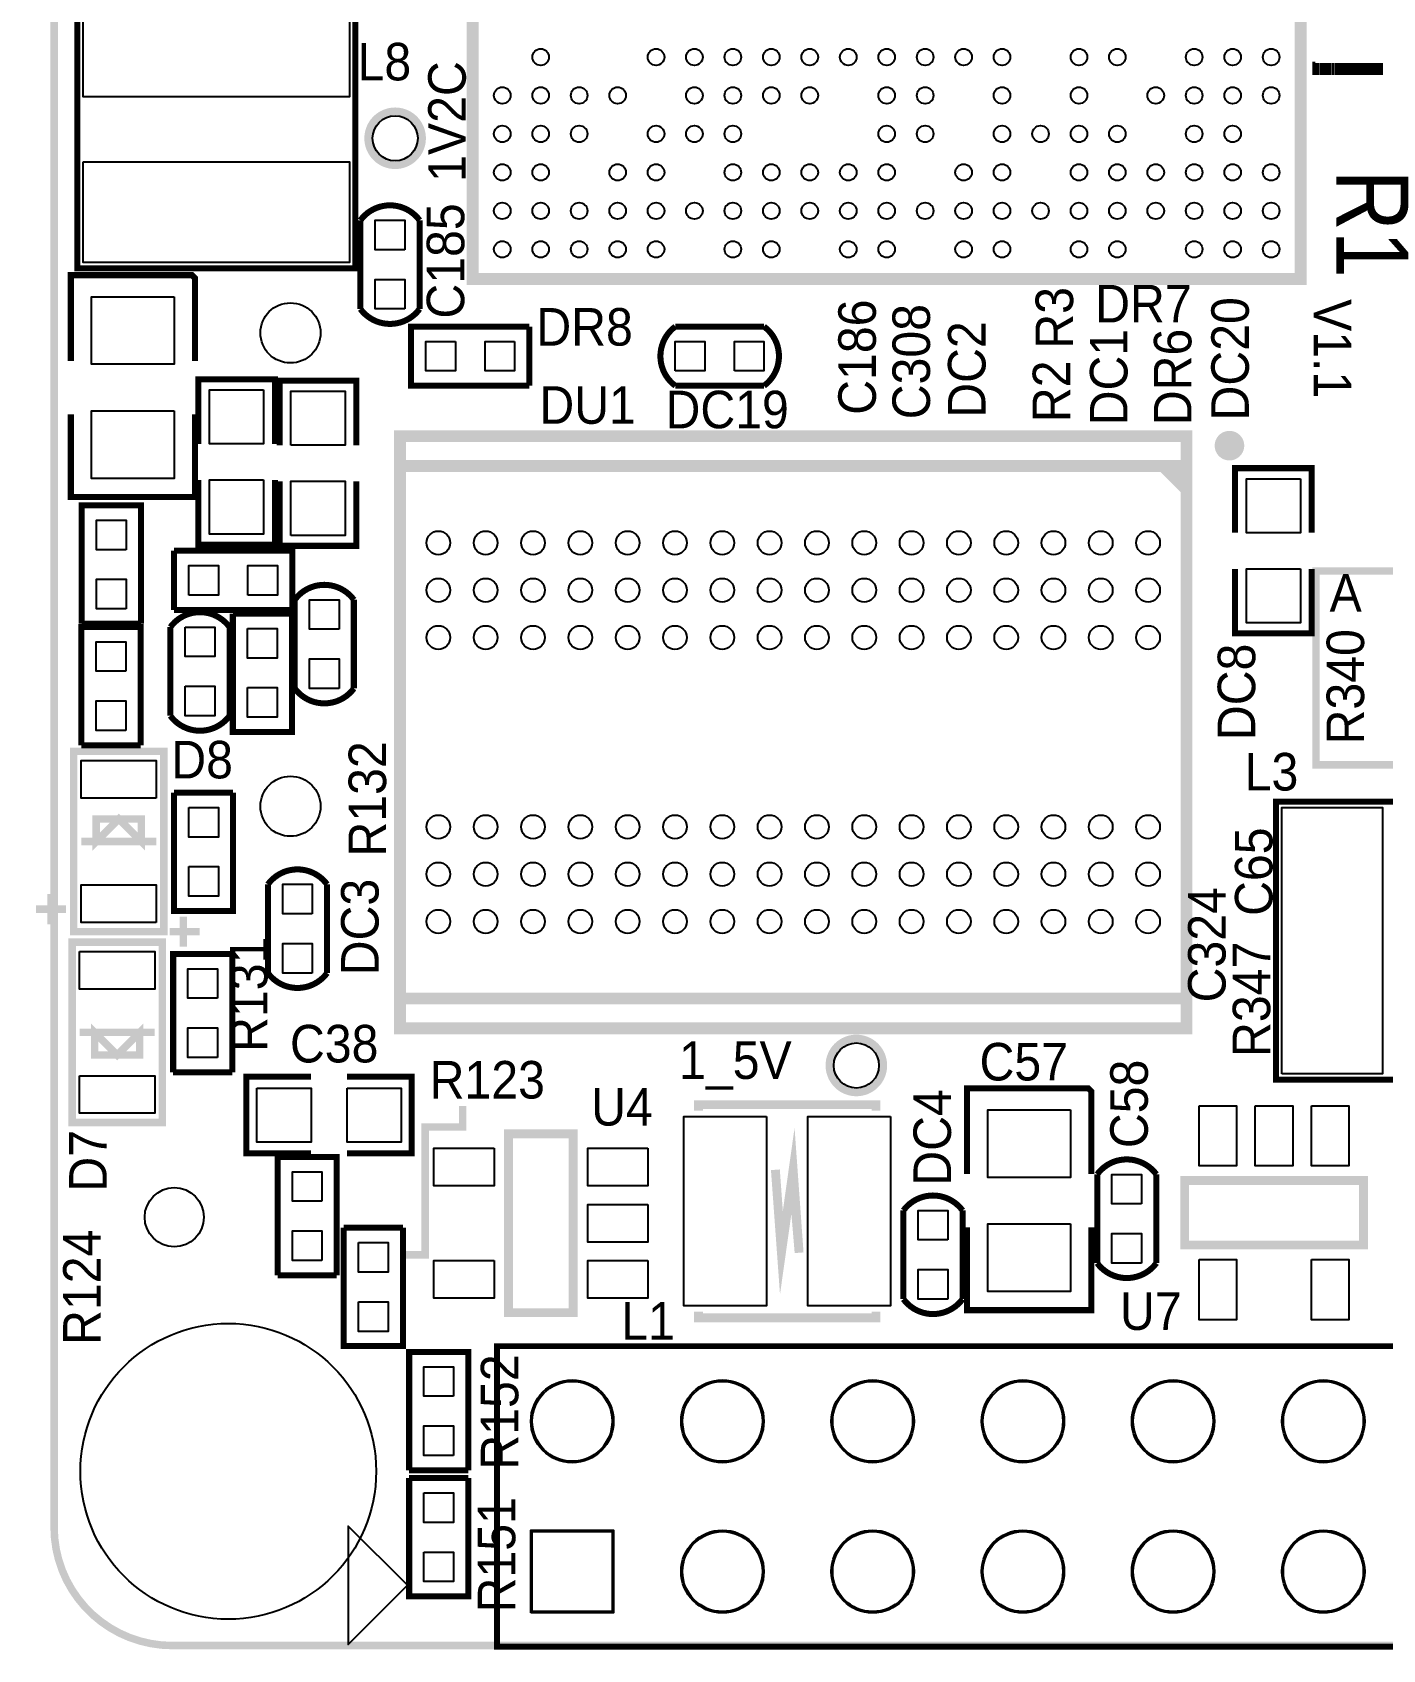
# Model space of a CAD drawing. Extents: x -35 to 92, y 44 to 90.
# Drawn here: x -34.82 to -11.99, y 43.88 to 71.22 of the extents above; entities that cross this region are included whole.
import ezdxf
from ezdxf.enums import TextEntityAlignment as Align

# ---------------------------------------------------------------- set-up
doc = ezdxf.new("R2010")
doc.units = 0
doc.header["$MEASUREMENT"] = 0
for name, color, linetype in [('BG_OUTLINE', 254, 'CONTINUOUS'), ('BG_SILKSCREEN_TOP', 43, 'CONTINUOUS'), ('PG_SILKSCREEN_TOP', 30, 'CONTINUOUS'), ('PIN_PASTEMASK_TOP', 85, 'CONTINUOUS'), ('PIN_TOP', 1, 'CONTINUOUS'), ('RD_SILKSCREEN_TOP', 142, 'CONTINUOUS')]:
    doc.layers.add(name, color=color, linetype=linetype)

msp = doc.modelspace()

# ---------------------------------------------------------------- linework, layer by layer
at = {"layer": 'BG_OUTLINE', "const_width": 0.127}
msp.add_lwpolyline([(-32.45, 89.948), (18.55, 89.948, -0.414214), (20.55, 87.948), (20.55, 45.948, -0.414214), (18.55, 43.948), (-32.45, 43.948, -0.414214), (-34.45, 45.948), (-34.45, 87.948, -0.414214), (-32.45, 89.948)], format="xyb", dxfattribs=at)
at = {"layer": 'BG_SILKSCREEN_TOP'}
for points, const_width in [([(-13.164, 70.72), (-13.164, 70.492)], 0.0254), ([(-13.139, 70.72), (-13.139, 70.492)], 0.0254), ([(-13.114, 70.695), (-13.114, 70.492)], 0.0254), ([(-13.088, 70.695), (-13.088, 70.492)], 0.0254), ([(-13.063, 70.695), (-13.063, 70.492)], 0.0254), ([(-13.037, 70.695), (-13.037, 70.492)], 0.0254), ([(-13.012, 70.695), (-13.012, 70.492)], 0.0254), ([(-12.987, 70.695), (-12.987, 70.492)], 0.0254), ([(-12.961, 70.695), (-12.961, 70.492)], 0.0254), ([(-12.936, 70.695), (-12.936, 70.492)], 0.0254), ([(-12.91, 70.695), (-12.91, 70.492)], 0.0254), ([(-12.885, 70.695), (-12.885, 70.492)], 0.0254), ([(-12.86, 70.695), (-12.86, 70.492)], 0.0254), ([(-12.834, 70.695), (-12.834, 70.492)], 0.0254), ([(-12.809, 70.695), (-12.809, 70.492)], 0.0254), ([(-12.783, 70.695), (-12.783, 70.492)], 0.0254), ([(-12.758, 70.695), (-12.758, 70.492)], 0.0254), ([(-12.733, 70.695), (-12.733, 70.492)], 0.0254), ([(-12.707, 70.695), (-12.707, 70.492)], 0.0254), ([(-12.682, 70.695), (-12.682, 70.492)], 0.0254), ([(-12.656, 70.695), (-12.656, 70.492)], 0.0254), ([(-12.631, 70.695), (-12.631, 70.492)], 0.0254), ([(-12.606, 70.695), (-12.606, 70.492)], 0.0254), ([(-12.58, 70.695), (-12.58, 70.492)], 0.0254), ([(-12.555, 70.695), (-12.555, 70.492)], 0.0254), ([(-12.529, 70.695), (-12.529, 70.492)], 0.0254), ([(-12.504, 70.695), (-12.504, 70.492)], 0.0254), ([(-12.479, 70.695), (-12.479, 70.492)], 0.0254), ([(-12.453, 70.695), (-12.453, 70.492)], 0.0254), ([(-12.428, 70.695), (-12.428, 70.492)], 0.0254), ([(-12.402, 70.695), (-12.402, 70.492)], 0.0254), ([(-12.377, 70.695), (-12.377, 70.492)], 0.0254), ([(-12.352, 70.695), (-12.352, 70.492)], 0.0254), ([(-12.326, 70.695), (-12.326, 70.492)], 0.0254), ([(-12.301, 70.695), (-12.301, 70.492)], 0.0254), ([(-12.275, 70.695), (-12.275, 70.492)], 0.0254), ([(-12.25, 70.695), (-12.25, 70.492)], 0.0254), ([(-12.225, 70.695), (-12.225, 70.492)], 0.0254), ([(-12.199, 70.695), (-12.199, 70.492)], 0.0254), ([(-12.174, 70.695), (-12.174, 70.492)], 0.0254), ([(-12.148, 70.695), (-12.148, 70.492)], 0.0254), ([(-12.123, 70.695), (-12.123, 70.492)], 0.0254), ([(-12.098, 70.695), (-12.098, 70.492)], 0.0254), ([(-12.072, 70.695), (-12.072, 70.492)], 0.0254), ([(-12.047, 70.695), (-12.047, 70.492)], 0.0254), ([(-12.021, 70.695), (-12.021, 70.492)], 0.0254), ([(-11.996, 70.695), (-11.996, 70.492)], 0.0254), ([(-11.437, 61.399), (-11.742, 61.399), (-11.742, 62.11), (-13.114, 62.11), (-13.114, 58.833), (-11.082, 58.833), (-11.082, 61.399), (-11.437, 61.399)], 0.127), ([(-28.506, 50.553), (-28.176, 50.553), (-28.176, 52.712), (-27.541, 52.712), (-27.541, 53.067)], 0.127)]:
    msp.add_lwpolyline(points, dxfattribs=dict(at, const_width=const_width))
at = {"layer": 'PG_SILKSCREEN_TOP'}
for points, const_width in [([(-27.373, 81.048), (-27.373, 67.048), (-13.373, 67.048), (-13.373, 81.048), (-27.373, 81.048)], 0.201), ([(-29.356, 71.927), (-29.356, 67.227), (-34.056, 67.227), (-34.056, 71.927), (-29.356, 71.927)], 0.1), ([(-29.271, 68.039), (-29.271, 66.539)], 0.102), ([(-28.271, 66.539), (-28.271, 68.039)], 0.102), ([(-32.067, 65.661), (-32.067, 67.061), (-32.117, 67.111), (-34.167, 67.111), (-34.167, 65.661)], 0.102), ([(-26.414, 66.242), (-28.414, 66.242), (-28.414, 65.242), (-26.414, 65.242)], 0.102), ([(-26.414, 65.242), (-26.414, 66.242)], 0.102), ([(-22.447, 66.242), (-23.947, 66.242)], 0.102), ([(-32.012, 64.258), (-32.012, 65.35), (-30.717, 65.35), (-30.717, 64.258)], 0.102), ([(-29.34, 64.237), (-29.34, 65.329), (-30.636, 65.329), (-30.636, 64.237)], 0.102), ([(-23.947, 65.242), (-22.447, 65.242)], 0.102), ([(-32.067, 64.761), (-32.067, 63.361), (-34.167, 63.361), (-34.167, 64.761)], 0.102), ([(-15.303, 63.886), (-15.303, 64.39), (-28.603, 64.39), (-28.603, 63.886), (-15.303, 63.886), (-15.303, 54.886), (-28.603, 54.886), (-28.603, 63.886)], 0.2), ([(-15.703, 63.886), (-15.303, 63.486)], 0.2), ([(-15.503, 63.886), (-15.303, 63.686)], 0.2), ([(-32.012, 63.649), (-32.012, 62.556), (-30.717, 62.556), (-30.717, 63.649)], 0.102), ([(-14.483, 62.757), (-14.483, 63.849), (-13.188, 63.849), (-13.188, 62.757)], 0.102), ([(-29.34, 63.628), (-29.34, 62.536), (-30.636, 62.536), (-30.636, 63.628)], 0.102), ([(-32.982, 61.219), (-32.982, 63.219), (-33.982, 63.219), (-33.982, 61.219)], 0.102), ([(-32.422, 62.454), (-32.422, 61.454)], 0.102), ([(-32.422, 61.454), (-30.422, 61.454), (-30.422, 62.454), (-32.422, 62.454)], 0.102), ([(-14.483, 62.147), (-14.483, 61.055), (-13.188, 61.055), (-13.188, 62.147)], 0.102), ([(-30.381, 61.625), (-30.381, 60.125)], 0.102), ([(-29.382, 60.125), (-29.382, 61.625)], 0.102), ([(-33.982, 61.219), (-32.982, 61.219)], 0.102), ([(-30.428, 61.389), (-31.428, 61.389)], 0.102), ([(-31.428, 61.389), (-31.428, 59.389), (-30.428, 59.389), (-30.428, 61.389)], 0.102), ([(-32.987, 59.166), (-32.987, 61.166), (-33.987, 61.166), (-33.987, 59.166)], 0.102), ([(-32.484, 61.163), (-32.484, 59.663)], 0.102), ([(-31.484, 59.663), (-31.484, 61.163)], 0.102), ([(-34.119, 56.014), (-34.119, 59.062), (-32.595, 59.062), (-32.595, 56.014), (-34.119, 56.014)], 0.127), ([(-33.987, 59.166), (-32.987, 59.166)], 0.102), ([(-31.423, 58.364), (-32.423, 58.364)], 0.102), ([(-32.423, 58.364), (-32.423, 56.364), (-31.423, 56.364), (-31.423, 58.364)], 0.102), ([(-13.792, 58.213), (-9.092, 58.213), (-9.092, 53.513), (-13.792, 53.513), (-13.792, 58.213)], 0.1), ([(-32.976, 57.538), (-32.976, 57.919), (-33.738, 57.919), (-33.738, 57.538), (-33.357, 57.919), (-32.976, 57.538)], 0.127), ([(-33.992, 57.538), (-32.722, 57.538)], 0.127), ([(-30.835, 56.815), (-30.835, 55.315)], 0.102), ([(-29.835, 55.315), (-29.835, 56.815)], 0.102), ([(-34.5, 56.141), (-34.5, 56.649)], 0.127), ([(-34.754, 56.395), (-34.246, 56.395)], 0.127), ([(-32.265, 56.268), (-32.265, 55.76)], 0.127), ([(-31.986, 56.014), (-32.494, 56.014)], 0.127), ([(-32.621, 55.836), (-32.621, 52.788), (-34.145, 52.788), (-34.145, 55.836), (-32.621, 55.836)], 0.127), ([(-31.438, 53.638), (-31.438, 55.638), (-32.437, 55.638), (-32.437, 53.638)], 0.102), ([(-15.303, 54.886), (-15.303, 54.382), (-28.603, 54.382), (-28.603, 54.886)], 0.2), ([(-33.764, 54.312), (-33.764, 53.931), (-33.002, 53.931), (-33.002, 54.312), (-33.383, 53.931), (-33.764, 54.312)], 0.127), ([(-32.748, 54.312), (-34.018, 54.312)], 0.127), ([(-32.437, 53.638), (-31.438, 53.638)], 0.102), ([(-30.106, 52.267), (-31.198, 52.267), (-31.198, 53.563), (-30.106, 53.563)], 0.102), ([(-29.497, 52.267), (-28.404, 52.267), (-28.404, 53.563), (-29.497, 53.563)], 0.102), ([(-16.915, 51.917), (-16.915, 53.317), (-16.965, 53.367), (-19.015, 53.367), (-19.015, 51.917)], 0.102), ([(-23.555, 52.989), (-23.555, 53.09), (-20.553, 53.09), (-20.553, 52.989)], 0.15), ([(-25.674, 49.575), (-26.766, 49.575), (-26.766, 52.598), (-25.674, 52.598), (-25.674, 49.575)], 0.15), ([(-22.255, 51.99), (-22.153, 50.588), (-21.955, 51.99), (-21.854, 50.588), (-21.955, 51.79)], 0.15), ([(-29.671, 50.207), (-29.671, 52.207), (-30.671, 52.207), (-30.671, 50.207)], 0.102), ([(-16.814, 51.913), (-16.814, 50.412)], 0.102), ([(-15.814, 50.412), (-15.814, 51.913)], 0.102), ([(-12.313, 51.81), (-12.313, 50.718), (-15.336, 50.718), (-15.336, 51.81), (-12.313, 51.81)], 0.15), ([(-20.09, 51.303), (-20.09, 49.803)], 0.102), ([(-19.091, 49.803), (-19.091, 51.303)], 0.102), ([(-28.552, 51.009), (-29.552, 51.009)], 0.102), ([(-29.552, 51.009), (-29.552, 49.009), (-28.552, 49.009), (-28.552, 51.009)], 0.102), ([(-16.915, 51.017), (-16.915, 49.617), (-19.015, 49.617), (-19.015, 51.017)], 0.102), ([(-30.671, 50.207), (-29.671, 50.207)], 0.102), ([(-20.553, 49.59), (-20.553, 49.489), (-23.555, 49.489), (-23.555, 49.59)], 0.15), ([(-27.447, 46.911), (-27.447, 48.911), (-28.447, 48.911), (-28.447, 46.911)], 0.102), ([(-26.96, 49.009), (6.06, 49.009), (6.06, 43.929), (-26.96, 43.929), (-26.96, 49.009)], 0.1), ([(-28.447, 46.911), (-27.447, 46.911)], 0.102), ([(-27.447, 46.778), (-28.447, 46.778)], 0.102), ([(-28.447, 46.778), (-28.447, 44.778), (-27.447, 44.778), (-27.447, 46.778)], 0.102)]:
    msp.add_lwpolyline(points, dxfattribs=dict(at, const_width=const_width))
for points, const_width in [([(-28.684, 69.882, -0.414214), (-28.227, 69.425, -0.414214), (-28.684, 68.968, -0.414214), (-29.141, 69.425, -0.414214), (-28.684, 69.882)], 0.127), ([(-29.271, 68.039, -0.504954), (-28.271, 68.039)], 0.102), ([(-29.271, 66.539, 0.503899), (-28.271, 66.539)], 0.102), ([(-23.947, 66.242, 0.503899), (-23.947, 65.242)], 0.102), ([(-22.447, 66.242, -0.504954), (-22.447, 65.242)], 0.102), ([(-14.453, 64.23, -0.999975), (-14.703, 64.229, -1.000025), (-14.453, 64.23)], 0.25), ([(-30.381, 61.625, -0.504959), (-29.382, 61.625)], 0.102), ([(-31.484, 61.163, 0.503914), (-32.484, 61.163)], 0.102), ([(-30.381, 60.125, 0.5039), (-29.382, 60.125)], 0.102), ([(-31.484, 59.663, -0.504951), (-32.484, 59.663)], 0.102), ([(-30.835, 56.815, -0.504954), (-29.835, 56.815)], 0.102), ([(-30.835, 55.315, 0.503899), (-29.835, 55.315)], 0.102), ([(-20.429, 53.753, -0.414215), (-20.886, 53.296, -0.414217), (-21.343, 53.753, -0.414213), (-20.886, 54.21, -0.41421), (-20.429, 53.753)], 0.127), ([(-16.814, 51.913, -0.504954), (-15.814, 51.913)], 0.102), ([(-20.09, 51.303, -0.504954), (-19.091, 51.303)], 0.102), ([(-16.814, 50.412, 0.503899), (-15.814, 50.412)], 0.102), ([(-20.09, 49.803, 0.503899), (-19.091, 49.803)], 0.102)]:
    msp.add_lwpolyline(points, format="xyb", dxfattribs=dict(at, const_width=const_width))
msp.add_lwpolyline([(-28.477, 44.968), (-29.477, 45.968), (-29.477, 43.968)], close=True, dxfattribs=at)
at = {"layer": 'PIN_PASTEMASK_TOP'}
for points in [[(-33.956, 71.827), (-29.456, 71.827), (-29.456, 70.127), (-33.956, 70.127)], [(-33.956, 69.027), (-29.456, 69.027), (-29.456, 67.327), (-33.956, 67.327)], [(-28.521, 67.539), (-29.021, 67.539), (-29.021, 68.039), (-28.521, 68.039)], [(-28.521, 66.54), (-29.021, 66.54), (-29.021, 67.04), (-28.521, 67.04)], [(-32.419, 66.747), (-32.419, 65.604), (-33.816, 65.604), (-33.816, 66.747)], [(-27.664, 65.992), (-27.664, 65.492), (-28.164, 65.492), (-28.164, 65.992)], [(-26.664, 65.992), (-26.664, 65.492), (-27.164, 65.492), (-27.164, 65.992)], [(-23.947, 65.492), (-23.947, 65.992), (-23.447, 65.992), (-23.447, 65.492)], [(-22.948, 65.492), (-22.948, 65.992), (-22.448, 65.992), (-22.448, 65.492)], [(-30.907, 65.173), (-30.907, 64.258), (-31.822, 64.258), (-31.822, 65.173)], [(-30.445, 64.237), (-30.445, 65.152), (-29.531, 65.152), (-29.531, 64.237)], [(-32.419, 64.817), (-32.419, 63.674), (-33.816, 63.674), (-33.816, 64.817)], [(-30.907, 63.649), (-30.907, 62.734), (-31.822, 62.734), (-31.822, 63.649)], [(-30.445, 62.713), (-30.445, 63.628), (-29.531, 63.628), (-29.531, 62.713)], [(-13.378, 63.671), (-13.378, 62.757), (-14.292, 62.757), (-14.292, 63.671)], [(-33.232, 62.469), (-33.732, 62.469), (-33.732, 62.969), (-33.232, 62.969)], [(-32.172, 61.704), (-32.172, 62.204), (-31.672, 62.204), (-31.672, 61.704)], [(-31.173, 61.704), (-31.173, 62.204), (-30.673, 62.204), (-30.673, 61.704)], [(-13.378, 62.147), (-13.378, 61.233), (-14.292, 61.233), (-14.292, 62.147)], [(-33.232, 61.47), (-33.732, 61.47), (-33.732, 61.97), (-33.232, 61.97)], [(-29.631, 61.125), (-30.131, 61.125), (-30.131, 61.625), (-29.631, 61.625)], [(-32.234, 61.163), (-31.734, 61.163), (-31.734, 60.663), (-32.234, 60.663)], [(-31.178, 61.139), (-30.678, 61.139), (-30.678, 60.639), (-31.178, 60.639)], [(-33.237, 60.416), (-33.737, 60.416), (-33.737, 60.916), (-33.237, 60.916)], [(-29.631, 60.125), (-30.131, 60.125), (-30.131, 60.625), (-29.631, 60.625)], [(-32.234, 60.163), (-31.734, 60.163), (-31.734, 59.663), (-32.234, 59.663)], [(-33.237, 59.416), (-33.737, 59.416), (-33.737, 59.916), (-33.237, 59.916)], [(-31.178, 60.139), (-30.678, 60.139), (-30.678, 59.639), (-31.178, 59.639)], [(-32.722, 58.27), (-33.992, 58.27), (-33.992, 58.905), (-32.722, 58.905)], [(-32.173, 58.114), (-31.673, 58.114), (-31.673, 57.614), (-32.173, 57.614)], [(-13.692, 53.613), (-13.692, 58.113), (-11.992, 58.113), (-11.992, 53.613)], [(-32.173, 57.114), (-31.673, 57.114), (-31.673, 56.614), (-32.173, 56.614)], [(-32.722, 56.17), (-33.992, 56.17), (-33.992, 56.805), (-32.722, 56.805)], [(-30.085, 56.315), (-30.585, 56.315), (-30.585, 56.815), (-30.085, 56.815)], [(-30.085, 55.315), (-30.585, 55.315), (-30.585, 55.815), (-30.085, 55.815)], [(-34.018, 55.68), (-32.748, 55.68), (-32.748, 55.045), (-34.018, 55.045)], [(-31.688, 54.888), (-32.188, 54.888), (-32.188, 55.388), (-31.688, 55.388)], [(-31.688, 53.888), (-32.188, 53.888), (-32.188, 54.388), (-31.688, 54.388)], [(-34.018, 53.58), (-32.748, 53.58), (-32.748, 52.945), (-34.018, 52.945)], [(-31.021, 53.372), (-30.106, 53.372), (-30.106, 52.458), (-31.021, 52.458)], [(-29.497, 53.372), (-28.582, 53.372), (-28.582, 52.458), (-29.497, 52.458)], [(-15.092, 53.072), (-14.457, 53.072), (-14.457, 52.056), (-15.092, 52.056)], [(-14.142, 53.072), (-13.507, 53.072), (-13.507, 52.056), (-14.142, 52.056)], [(-13.192, 53.072), (-12.557, 53.072), (-12.557, 52.056), (-13.192, 52.056)], [(-22.404, 52.89), (-22.404, 49.689), (-23.803, 49.689), (-23.803, 52.89)], [(-20.306, 52.89), (-20.306, 49.689), (-21.705, 49.689), (-21.705, 52.89)], [(-17.266, 53.004), (-17.266, 51.861), (-18.663, 51.861), (-18.663, 53.004)], [(-27.012, 52.354), (-27.012, 51.719), (-28.028, 51.719), (-28.028, 52.354)], [(-24.412, 52.354), (-24.412, 51.719), (-25.428, 51.719), (-25.428, 52.354)], [(-29.921, 51.457), (-30.421, 51.457), (-30.421, 51.957), (-29.921, 51.957)], [(-16.064, 51.412), (-16.564, 51.412), (-16.564, 51.912), (-16.064, 51.912)], [(-24.412, 51.404), (-24.412, 50.769), (-25.428, 50.769), (-25.428, 51.404)], [(-19.341, 50.803), (-19.841, 50.803), (-19.841, 51.303), (-19.341, 51.303)], [(-29.921, 50.457), (-30.421, 50.457), (-30.421, 50.957), (-29.921, 50.957)], [(-17.266, 51.074), (-17.266, 49.931), (-18.663, 49.931), (-18.663, 51.074)], [(-16.064, 50.413), (-16.564, 50.413), (-16.564, 50.913), (-16.064, 50.913)], [(-29.302, 50.759), (-28.802, 50.759), (-28.802, 50.259), (-29.302, 50.259)], [(-27.012, 50.454), (-27.012, 49.819), (-28.028, 49.819), (-28.028, 50.454)], [(-24.412, 50.454), (-24.412, 49.819), (-25.428, 49.819), (-25.428, 50.454)], [(-19.341, 49.803), (-19.841, 49.803), (-19.841, 50.303), (-19.341, 50.303)], [(-15.092, 50.472), (-14.457, 50.472), (-14.457, 49.456), (-15.092, 49.456)], [(-13.192, 50.472), (-12.557, 50.472), (-12.557, 49.456), (-13.192, 49.456)], [(-29.302, 49.759), (-28.802, 49.759), (-28.802, 49.259), (-29.302, 49.259)], [(-27.697, 48.161), (-28.197, 48.161), (-28.197, 48.661), (-27.697, 48.661)], [(-27.697, 47.161), (-28.197, 47.161), (-28.197, 47.661), (-27.697, 47.661)], [(-28.197, 46.528), (-27.697, 46.528), (-27.697, 46.028), (-28.197, 46.028)], [(-26.365, 44.524), (-26.365, 45.874), (-25.015, 45.874), (-25.015, 44.524)], [(-28.197, 45.528), (-27.697, 45.528), (-27.697, 45.028), (-28.197, 45.028)]]:
    msp.add_lwpolyline(points, close=True, dxfattribs=at)
for centre, radius in [((-26.223, 70.797), 0.14), ((-24.272, 70.797), 0.14), ((-23.624, 70.797), 0.14), ((-22.974, 70.797), 0.14), ((-22.324, 70.797), 0.14), ((-21.674, 70.797), 0.14), ((-21.023, 70.797), 0.14), ((-20.373, 70.797), 0.14), ((-19.723, 70.797), 0.14), ((-19.073, 70.797), 0.14), ((-18.423, 70.797), 0.14), ((-17.122, 70.797), 0.14), ((-16.474, 70.797), 0.14), ((-15.174, 70.797), 0.14), ((-14.524, 70.797), 0.14), ((-13.873, 70.797), 0.14), ((-26.873, 70.149), 0.14), ((-26.223, 70.149), 0.14), ((-25.573, 70.149), 0.14), ((-24.922, 70.149), 0.14), ((-23.624, 70.149), 0.14), ((-22.974, 70.149), 0.14), ((-22.324, 70.149), 0.14), ((-21.674, 70.149), 0.14), ((-20.373, 70.149), 0.14), ((-19.723, 70.149), 0.14), ((-18.423, 70.149), 0.14), ((-17.122, 70.149), 0.14), ((-15.824, 70.149), 0.14), ((-15.174, 70.149), 0.14), ((-14.524, 70.149), 0.14), ((-13.873, 70.149), 0.14), ((-26.873, 69.499), 0.14), ((-26.223, 69.499), 0.14), ((-25.573, 69.499), 0.14), ((-24.272, 69.499), 0.14), ((-23.624, 69.499), 0.14), ((-22.974, 69.499), 0.14), ((-20.373, 69.499), 0.14), ((-19.723, 69.499), 0.14), ((-18.423, 69.499), 0.14), ((-17.772, 69.499), 0.14), ((-17.122, 69.499), 0.14), ((-16.474, 69.499), 0.14), ((-15.174, 69.499), 0.14), ((-14.524, 69.499), 0.14), ((-26.873, 68.849), 0.14), ((-26.223, 68.849), 0.14), ((-24.922, 68.849), 0.14), ((-24.272, 68.849), 0.14), ((-22.974, 68.849), 0.14), ((-22.324, 68.849), 0.14), ((-21.674, 68.849), 0.14), ((-21.023, 68.849), 0.14), ((-20.373, 68.849), 0.14), ((-19.073, 68.849), 0.14), ((-18.423, 68.849), 0.14), ((-17.122, 68.849), 0.14), ((-16.474, 68.849), 0.14), ((-15.824, 68.849), 0.14), ((-15.174, 68.849), 0.14), ((-14.524, 68.849), 0.14), ((-13.873, 68.849), 0.14), ((-26.873, 68.198), 0.14), ((-26.223, 68.198), 0.14), ((-25.573, 68.198), 0.14), ((-24.922, 68.198), 0.14), ((-24.272, 68.198), 0.14), ((-23.624, 68.198), 0.14), ((-22.974, 68.198), 0.14), ((-22.324, 68.198), 0.14), ((-21.674, 68.198), 0.14), ((-21.023, 68.198), 0.14), ((-20.373, 68.198), 0.14), ((-19.723, 68.198), 0.14), ((-19.073, 68.198), 0.14), ((-18.423, 68.198), 0.14), ((-17.772, 68.198), 0.14), ((-17.122, 68.198), 0.14), ((-16.474, 68.198), 0.14), ((-15.824, 68.198), 0.14), ((-15.174, 68.198), 0.14), ((-14.524, 68.198), 0.14), ((-13.873, 68.198), 0.14), ((-26.873, 67.548), 0.14), ((-26.223, 67.548), 0.14), ((-25.573, 67.548), 0.14), ((-24.922, 67.548), 0.14), ((-24.272, 67.548), 0.14), ((-22.974, 67.548), 0.14), ((-22.324, 67.548), 0.14), ((-21.023, 67.548), 0.14), ((-20.373, 67.548), 0.14), ((-19.073, 67.548), 0.14), ((-18.423, 67.548), 0.14), ((-17.122, 67.548), 0.14), ((-16.474, 67.548), 0.14), ((-15.174, 67.548), 0.14), ((-14.524, 67.548), 0.14), ((-13.873, 67.548), 0.14), ((-27.953, 62.586), 0.2), ((-27.153, 62.586), 0.2), ((-26.353, 62.586), 0.2), ((-25.553, 62.586), 0.2), ((-24.753, 62.586), 0.2), ((-23.953, 62.586), 0.2), ((-23.153, 62.586), 0.2), ((-22.353, 62.586), 0.2), ((-21.553, 62.586), 0.2), ((-20.753, 62.586), 0.2), ((-19.953, 62.586), 0.2), ((-19.153, 62.586), 0.2), ((-18.353, 62.586), 0.2), ((-17.553, 62.586), 0.2), ((-16.753, 62.586), 0.2), ((-15.953, 62.586), 0.2), ((-27.953, 61.786), 0.2), ((-27.153, 61.786), 0.2), ((-26.353, 61.786), 0.2), ((-25.553, 61.786), 0.2), ((-24.753, 61.786), 0.2), ((-23.953, 61.786), 0.2), ((-23.153, 61.786), 0.2), ((-22.353, 61.786), 0.2), ((-21.553, 61.786), 0.2), ((-20.753, 61.786), 0.2), ((-19.953, 61.786), 0.2), ((-19.153, 61.786), 0.2), ((-18.353, 61.786), 0.2), ((-17.553, 61.786), 0.2), ((-16.753, 61.786), 0.2), ((-15.953, 61.786), 0.2), ((-27.953, 60.986), 0.2), ((-27.153, 60.986), 0.2), ((-26.353, 60.986), 0.2), ((-25.553, 60.986), 0.2), ((-24.753, 60.986), 0.2), ((-23.953, 60.986), 0.2), ((-23.153, 60.986), 0.2), ((-22.353, 60.986), 0.2), ((-21.553, 60.986), 0.2), ((-20.753, 60.986), 0.2), ((-19.953, 60.986), 0.2), ((-19.153, 60.986), 0.2), ((-18.353, 60.986), 0.2), ((-17.553, 60.986), 0.2), ((-16.753, 60.986), 0.2), ((-15.953, 60.986), 0.2), ((-27.953, 57.786), 0.2), ((-27.153, 57.786), 0.2), ((-26.353, 57.786), 0.2), ((-25.553, 57.786), 0.2), ((-24.753, 57.786), 0.2), ((-23.953, 57.786), 0.2), ((-23.153, 57.786), 0.2), ((-22.353, 57.786), 0.2), ((-21.553, 57.786), 0.2), ((-20.753, 57.786), 0.2), ((-19.953, 57.786), 0.2), ((-19.153, 57.786), 0.2), ((-18.353, 57.786), 0.2), ((-17.553, 57.786), 0.2), ((-16.753, 57.786), 0.2), ((-15.953, 57.786), 0.2), ((-27.953, 56.986), 0.2), ((-27.153, 56.986), 0.2), ((-26.353, 56.986), 0.2), ((-25.553, 56.986), 0.2), ((-24.753, 56.986), 0.2), ((-23.953, 56.986), 0.2), ((-23.153, 56.986), 0.2), ((-22.353, 56.986), 0.2), ((-21.553, 56.986), 0.2), ((-20.753, 56.986), 0.2), ((-19.953, 56.986), 0.2), ((-19.153, 56.986), 0.2), ((-18.353, 56.986), 0.2), ((-17.553, 56.986), 0.2), ((-16.753, 56.986), 0.2), ((-15.953, 56.986), 0.2), ((-27.953, 56.186), 0.2), ((-27.153, 56.186), 0.2), ((-26.353, 56.186), 0.2), ((-25.553, 56.186), 0.2), ((-24.753, 56.186), 0.2), ((-23.953, 56.186), 0.2), ((-23.153, 56.186), 0.2), ((-22.353, 56.186), 0.2), ((-21.553, 56.186), 0.2), ((-20.753, 56.186), 0.2), ((-19.953, 56.186), 0.2), ((-19.153, 56.186), 0.2), ((-18.353, 56.186), 0.2), ((-17.553, 56.186), 0.2), ((-16.753, 56.186), 0.2), ((-15.953, 56.186), 0.2), ((-25.69, 47.739), 0.675), ((-23.15, 47.739), 0.675), ((-20.61, 47.739), 0.675), ((-18.07, 47.739), 0.675), ((-15.53, 47.739), 0.675), ((-12.99, 47.739), 0.675), ((-23.15, 45.199), 0.675), ((-20.61, 45.199), 0.675), ((-18.07, 45.199), 0.675), ((-15.53, 45.199), 0.675), ((-12.99, 45.199), 0.675)]:
    msp.add_circle(centre, radius, dxfattribs=at)
at = {"layer": 'PIN_TOP'}
for points in [[(-33.956, 71.827), (-29.456, 71.827), (-29.456, 70.127), (-33.956, 70.127)], [(-33.956, 69.027), (-29.456, 69.027), (-29.456, 67.327), (-33.956, 67.327)], [(-28.521, 67.539), (-29.021, 67.539), (-29.021, 68.039), (-28.521, 68.039)], [(-28.521, 66.54), (-29.021, 66.54), (-29.021, 67.04), (-28.521, 67.04)], [(-32.419, 66.747), (-32.419, 65.604), (-33.816, 65.604), (-33.816, 66.747)], [(-27.664, 65.992), (-27.664, 65.492), (-28.164, 65.492), (-28.164, 65.992)], [(-26.664, 65.992), (-26.664, 65.492), (-27.164, 65.492), (-27.164, 65.992)], [(-23.947, 65.492), (-23.947, 65.992), (-23.447, 65.992), (-23.447, 65.492)], [(-22.948, 65.492), (-22.948, 65.992), (-22.448, 65.992), (-22.448, 65.492)], [(-30.907, 65.173), (-30.907, 64.258), (-31.822, 64.258), (-31.822, 65.173)], [(-30.445, 64.237), (-30.445, 65.152), (-29.531, 65.152), (-29.531, 64.237)], [(-32.419, 64.817), (-32.419, 63.674), (-33.816, 63.674), (-33.816, 64.817)], [(-30.907, 63.649), (-30.907, 62.734), (-31.822, 62.734), (-31.822, 63.649)], [(-30.445, 62.713), (-30.445, 63.628), (-29.531, 63.628), (-29.531, 62.713)], [(-13.378, 63.671), (-13.378, 62.757), (-14.292, 62.757), (-14.292, 63.671)], [(-33.232, 62.469), (-33.732, 62.469), (-33.732, 62.969), (-33.232, 62.969)], [(-32.172, 61.704), (-32.172, 62.204), (-31.672, 62.204), (-31.672, 61.704)], [(-31.173, 61.704), (-31.173, 62.204), (-30.673, 62.204), (-30.673, 61.704)], [(-13.378, 62.147), (-13.378, 61.233), (-14.292, 61.233), (-14.292, 62.147)], [(-33.232, 61.47), (-33.732, 61.47), (-33.732, 61.97), (-33.232, 61.97)], [(-29.631, 61.125), (-30.131, 61.125), (-30.131, 61.625), (-29.631, 61.625)], [(-32.234, 61.163), (-31.734, 61.163), (-31.734, 60.663), (-32.234, 60.663)], [(-31.178, 61.139), (-30.678, 61.139), (-30.678, 60.639), (-31.178, 60.639)], [(-33.237, 60.416), (-33.737, 60.416), (-33.737, 60.916), (-33.237, 60.916)], [(-29.631, 60.125), (-30.131, 60.125), (-30.131, 60.625), (-29.631, 60.625)], [(-32.234, 60.163), (-31.734, 60.163), (-31.734, 59.663), (-32.234, 59.663)], [(-33.237, 59.416), (-33.737, 59.416), (-33.737, 59.916), (-33.237, 59.916)], [(-31.178, 60.139), (-30.678, 60.139), (-30.678, 59.639), (-31.178, 59.639)], [(-32.722, 58.27), (-33.992, 58.27), (-33.992, 58.905), (-32.722, 58.905)], [(-32.173, 58.114), (-31.673, 58.114), (-31.673, 57.614), (-32.173, 57.614)], [(-13.692, 53.613), (-13.692, 58.113), (-11.992, 58.113), (-11.992, 53.613)], [(-32.173, 57.114), (-31.673, 57.114), (-31.673, 56.614), (-32.173, 56.614)], [(-32.722, 56.17), (-33.992, 56.17), (-33.992, 56.805), (-32.722, 56.805)], [(-30.085, 56.315), (-30.585, 56.315), (-30.585, 56.815), (-30.085, 56.815)], [(-30.085, 55.315), (-30.585, 55.315), (-30.585, 55.815), (-30.085, 55.815)], [(-34.018, 55.68), (-32.748, 55.68), (-32.748, 55.045), (-34.018, 55.045)], [(-31.688, 54.888), (-32.188, 54.888), (-32.188, 55.388), (-31.688, 55.388)], [(-31.688, 53.888), (-32.188, 53.888), (-32.188, 54.388), (-31.688, 54.388)], [(-34.018, 53.58), (-32.748, 53.58), (-32.748, 52.945), (-34.018, 52.945)], [(-31.021, 53.372), (-30.106, 53.372), (-30.106, 52.458), (-31.021, 52.458)], [(-29.497, 53.372), (-28.582, 53.372), (-28.582, 52.458), (-29.497, 52.458)], [(-15.092, 53.072), (-14.457, 53.072), (-14.457, 52.056), (-15.092, 52.056)], [(-14.142, 53.072), (-13.507, 53.072), (-13.507, 52.056), (-14.142, 52.056)], [(-13.192, 53.072), (-12.557, 53.072), (-12.557, 52.056), (-13.192, 52.056)], [(-22.404, 52.89), (-22.404, 49.689), (-23.803, 49.689), (-23.803, 52.89)], [(-20.306, 52.89), (-20.306, 49.689), (-21.705, 49.689), (-21.705, 52.89)], [(-17.266, 53.004), (-17.266, 51.861), (-18.663, 51.861), (-18.663, 53.004)], [(-27.012, 52.354), (-27.012, 51.719), (-28.028, 51.719), (-28.028, 52.354)], [(-24.412, 52.354), (-24.412, 51.719), (-25.428, 51.719), (-25.428, 52.354)], [(-29.921, 51.457), (-30.421, 51.457), (-30.421, 51.957), (-29.921, 51.957)], [(-16.064, 51.412), (-16.564, 51.412), (-16.564, 51.912), (-16.064, 51.912)], [(-24.412, 51.404), (-24.412, 50.769), (-25.428, 50.769), (-25.428, 51.404)], [(-19.341, 50.803), (-19.841, 50.803), (-19.841, 51.303), (-19.341, 51.303)], [(-29.921, 50.457), (-30.421, 50.457), (-30.421, 50.957), (-29.921, 50.957)], [(-17.266, 51.074), (-17.266, 49.931), (-18.663, 49.931), (-18.663, 51.074)], [(-16.064, 50.413), (-16.564, 50.413), (-16.564, 50.913), (-16.064, 50.913)], [(-29.302, 50.759), (-28.802, 50.759), (-28.802, 50.259), (-29.302, 50.259)], [(-27.012, 50.454), (-27.012, 49.819), (-28.028, 49.819), (-28.028, 50.454)], [(-24.412, 50.454), (-24.412, 49.819), (-25.428, 49.819), (-25.428, 50.454)], [(-19.341, 49.803), (-19.841, 49.803), (-19.841, 50.303), (-19.341, 50.303)], [(-15.092, 50.472), (-14.457, 50.472), (-14.457, 49.456), (-15.092, 49.456)], [(-13.192, 50.472), (-12.557, 50.472), (-12.557, 49.456), (-13.192, 49.456)], [(-29.302, 49.759), (-28.802, 49.759), (-28.802, 49.259), (-29.302, 49.259)], [(-27.697, 48.161), (-28.197, 48.161), (-28.197, 48.661), (-27.697, 48.661)], [(-27.697, 47.161), (-28.197, 47.161), (-28.197, 47.661), (-27.697, 47.661)], [(-28.197, 46.528), (-27.697, 46.528), (-27.697, 46.028), (-28.197, 46.028)], [(-26.39, 44.499), (-26.39, 45.899), (-24.99, 45.899), (-24.99, 44.499)], [(-28.197, 45.528), (-27.697, 45.528), (-27.697, 45.028), (-28.197, 45.028)]]:
    msp.add_lwpolyline(points, close=True, dxfattribs=at)
for centre, radius in [((-26.223, 70.797), 0.14), ((-24.272, 70.797), 0.14), ((-23.624, 70.797), 0.14), ((-22.974, 70.797), 0.14), ((-22.324, 70.797), 0.14), ((-21.674, 70.797), 0.14), ((-21.023, 70.797), 0.14), ((-20.373, 70.797), 0.14), ((-19.723, 70.797), 0.14), ((-19.073, 70.797), 0.14), ((-18.423, 70.797), 0.14), ((-17.122, 70.797), 0.14), ((-16.474, 70.797), 0.14), ((-15.174, 70.797), 0.14), ((-14.524, 70.797), 0.14), ((-13.873, 70.797), 0.14), ((-26.873, 70.149), 0.14), ((-26.223, 70.149), 0.14), ((-25.573, 70.149), 0.14), ((-24.922, 70.149), 0.14), ((-23.624, 70.149), 0.14), ((-22.974, 70.149), 0.14), ((-22.324, 70.149), 0.14), ((-21.674, 70.149), 0.14), ((-20.373, 70.149), 0.14), ((-19.723, 70.149), 0.14), ((-18.423, 70.149), 0.14), ((-17.122, 70.149), 0.14), ((-15.824, 70.149), 0.14), ((-15.174, 70.149), 0.14), ((-14.524, 70.149), 0.14), ((-13.873, 70.149), 0.14), ((-28.684, 69.425), 0.381), ((-26.873, 69.499), 0.14), ((-26.223, 69.499), 0.14), ((-25.573, 69.499), 0.14), ((-24.272, 69.499), 0.14), ((-23.624, 69.499), 0.14), ((-22.974, 69.499), 0.14), ((-20.373, 69.499), 0.14), ((-19.723, 69.499), 0.14), ((-18.423, 69.499), 0.14), ((-17.772, 69.499), 0.14), ((-17.122, 69.499), 0.14), ((-16.474, 69.499), 0.14), ((-15.174, 69.499), 0.14), ((-14.524, 69.499), 0.14), ((-26.873, 68.849), 0.14), ((-26.223, 68.849), 0.14), ((-24.922, 68.849), 0.14), ((-24.272, 68.849), 0.14), ((-22.974, 68.849), 0.14), ((-22.324, 68.849), 0.14), ((-21.674, 68.849), 0.14), ((-21.023, 68.849), 0.14), ((-20.373, 68.849), 0.14), ((-19.073, 68.849), 0.14), ((-18.423, 68.849), 0.14), ((-17.122, 68.849), 0.14), ((-16.474, 68.849), 0.14), ((-15.824, 68.849), 0.14), ((-15.174, 68.849), 0.14), ((-14.524, 68.849), 0.14), ((-13.873, 68.849), 0.14), ((-26.873, 68.198), 0.14), ((-26.223, 68.198), 0.14), ((-25.573, 68.198), 0.14), ((-24.922, 68.198), 0.14), ((-24.272, 68.198), 0.14), ((-23.624, 68.198), 0.14), ((-22.974, 68.198), 0.14), ((-22.324, 68.198), 0.14), ((-21.674, 68.198), 0.14), ((-21.023, 68.198), 0.14), ((-20.373, 68.198), 0.14), ((-19.723, 68.198), 0.14), ((-19.073, 68.198), 0.14), ((-18.423, 68.198), 0.14), ((-17.772, 68.198), 0.14), ((-17.122, 68.198), 0.14), ((-16.474, 68.198), 0.14), ((-15.824, 68.198), 0.14), ((-15.174, 68.198), 0.14), ((-14.524, 68.198), 0.14), ((-13.873, 68.198), 0.14), ((-26.873, 67.548), 0.14), ((-26.223, 67.548), 0.14), ((-25.573, 67.548), 0.14), ((-24.922, 67.548), 0.14), ((-24.272, 67.548), 0.14), ((-22.974, 67.548), 0.14), ((-22.324, 67.548), 0.14), ((-21.023, 67.548), 0.14), ((-20.373, 67.548), 0.14), ((-19.073, 67.548), 0.14), ((-18.423, 67.548), 0.14), ((-17.122, 67.548), 0.14), ((-16.474, 67.548), 0.14), ((-15.174, 67.548), 0.14), ((-14.524, 67.548), 0.14), ((-13.873, 67.548), 0.14), ((-30.454, 66.135), 0.508), ((-27.953, 62.586), 0.2), ((-27.153, 62.586), 0.2), ((-26.353, 62.586), 0.2), ((-25.553, 62.586), 0.2), ((-24.753, 62.586), 0.2), ((-23.953, 62.586), 0.2), ((-23.153, 62.586), 0.2), ((-22.353, 62.586), 0.2), ((-21.553, 62.586), 0.2), ((-20.753, 62.586), 0.2), ((-19.953, 62.586), 0.2), ((-19.153, 62.586), 0.2), ((-18.353, 62.586), 0.2), ((-17.553, 62.586), 0.2), ((-16.753, 62.586), 0.2), ((-15.953, 62.586), 0.2), ((-27.953, 61.786), 0.2), ((-27.153, 61.786), 0.2), ((-26.353, 61.786), 0.2), ((-25.553, 61.786), 0.2), ((-24.753, 61.786), 0.2), ((-23.953, 61.786), 0.2), ((-23.153, 61.786), 0.2), ((-22.353, 61.786), 0.2), ((-21.553, 61.786), 0.2), ((-20.753, 61.786), 0.2), ((-19.953, 61.786), 0.2), ((-19.153, 61.786), 0.2), ((-18.353, 61.786), 0.2), ((-17.553, 61.786), 0.2), ((-16.753, 61.786), 0.2), ((-15.953, 61.786), 0.2), ((-27.953, 60.986), 0.2), ((-27.153, 60.986), 0.2), ((-26.353, 60.986), 0.2), ((-25.553, 60.986), 0.2), ((-24.753, 60.986), 0.2), ((-23.953, 60.986), 0.2), ((-23.153, 60.986), 0.2), ((-22.353, 60.986), 0.2), ((-21.553, 60.986), 0.2), ((-20.753, 60.986), 0.2), ((-19.953, 60.986), 0.2), ((-19.153, 60.986), 0.2), ((-18.353, 60.986), 0.2), ((-17.553, 60.986), 0.2), ((-16.753, 60.986), 0.2), ((-15.953, 60.986), 0.2), ((-30.454, 58.134), 0.508), ((-27.953, 57.786), 0.2), ((-27.153, 57.786), 0.2), ((-26.353, 57.786), 0.2), ((-25.553, 57.786), 0.2), ((-24.753, 57.786), 0.2), ((-23.953, 57.786), 0.2), ((-23.153, 57.786), 0.2), ((-22.353, 57.786), 0.2), ((-21.553, 57.786), 0.2), ((-20.753, 57.786), 0.2), ((-19.953, 57.786), 0.2), ((-19.153, 57.786), 0.2), ((-18.353, 57.786), 0.2), ((-17.553, 57.786), 0.2), ((-16.753, 57.786), 0.2), ((-15.953, 57.786), 0.2), ((-27.953, 56.986), 0.2), ((-27.153, 56.986), 0.2), ((-26.353, 56.986), 0.2), ((-25.553, 56.986), 0.2), ((-24.753, 56.986), 0.2), ((-23.953, 56.986), 0.2), ((-23.153, 56.986), 0.2), ((-22.353, 56.986), 0.2), ((-21.553, 56.986), 0.2), ((-20.753, 56.986), 0.2), ((-19.953, 56.986), 0.2), ((-19.153, 56.986), 0.2), ((-18.353, 56.986), 0.2), ((-17.553, 56.986), 0.2), ((-16.753, 56.986), 0.2), ((-15.953, 56.986), 0.2), ((-27.953, 56.186), 0.2), ((-27.153, 56.186), 0.2), ((-26.353, 56.186), 0.2), ((-25.553, 56.186), 0.2), ((-24.753, 56.186), 0.2), ((-23.953, 56.186), 0.2), ((-23.153, 56.186), 0.2), ((-22.353, 56.186), 0.2), ((-21.553, 56.186), 0.2), ((-20.753, 56.186), 0.2), ((-19.953, 56.186), 0.2), ((-19.153, 56.186), 0.2), ((-18.353, 56.186), 0.2), ((-17.553, 56.186), 0.2), ((-16.753, 56.186), 0.2), ((-15.953, 56.186), 0.2), ((-20.886, 53.753), 0.381), ((-32.418, 51.188), 0.5), ((-31.505, 46.893), 2.5), ((-25.69, 47.739), 0.7), ((-23.15, 47.739), 0.7), ((-20.61, 47.739), 0.7), ((-18.07, 47.739), 0.7), ((-15.53, 47.739), 0.7), ((-12.99, 47.739), 0.7), ((-23.15, 45.199), 0.7), ((-20.61, 45.199), 0.7), ((-18.07, 45.199), 0.7), ((-15.53, 45.199), 0.7), ((-12.99, 45.199), 0.7)]:
    msp.add_circle(centre, radius, dxfattribs=at)

# ---------------------------------------------------------------- texts
at = {"layer": 'BG_SILKSCREEN_TOP'}
for s, height, width, p in [('R1', 1.2192, 0.875, (-12.771, 68.892)), ('V1.1', 0.635, 0.96, (-13.152, 66.707))]:
    msp.add_text(s, height=height, rotation=270, dxfattribs=dict(at, width=width)).set_placement(p)
at = {"layer": 'BG_SILKSCREEN_TOP', "width": 0.96}
msp.add_text('A', height=0.635, dxfattribs=at).set_placement((-12.885, 61.424))
at = {"layer": 'RD_SILKSCREEN_TOP', "width": 0.96}
for s, p in [('L8', (-29.319, 70.403)), ('DR7', (-16.848, 66.312)), ('DR8', (-26.296, 65.92)), ('DU1', (-26.245, 64.599)), ('DC19', (-24.112, 64.523)), ('D8', (-32.468, 58.605)), ('L3', (-14.32, 58.401)), ('C38', (-30.462, 53.804)), ('1_5V', (-23.883, 53.525)), ('C57', (-18.803, 53.499)), ('R123', (-28.1, 53.194)), ('L1', (-24.861, 49.118))]:
    msp.add_text(s, height=0.635, dxfattribs=at).set_placement(p)
for s, p in [('1V2C', (-27.49, 68.688)), ('C185', (-27.515, 66.377)), ('R3', (-17.221, 65.869)), ('DC20', (-14.25, 64.655)), ('C186', (-20.556, 64.751)), ('C308', (-19.641, 64.675)), ('DC2', (-18.702, 64.701)), ('DC1', (-16.302, 64.573)), ('DR6', (-15.221, 64.575)), ('R2', (-17.27, 64.627)), ('DC8', (-14.142, 59.252)), ('R132', (-28.836, 57.284)), ('C65', (-13.85, 56.281)), ('DC3', (-28.963, 55.277)), ('C324', (-14.643, 54.819)), ('R131', (-30.843, 53.982)), ('C58', (-15.958, 52.356)), ('DC4', (-19.286, 51.721)), ('D7', (-33.561, 51.62)), ('R124', (-33.662, 49.029)), ('R152', (-26.601, 46.921)), ('R151', (-26.652, 44.508))]:
    msp.add_text(s, height=0.635, rotation=90, dxfattribs=at).set_placement(p)
for s, p in [('R340', (-12.301, 60.154)), ('R347', (-13.888, 54.871))]:
    msp.add_text(s, height=0.635, rotation=90, dxfattribs=at).set_placement(p, align=Align.CENTER)
for s, p in [('U4', (-24.848, 52.737)), ('U7', (-15.908, 49.283))]:
    msp.add_text(s, height=0.635, dxfattribs=at).set_placement(p, align=Align.CENTER)

doc.saveas('drawing.dxf')
